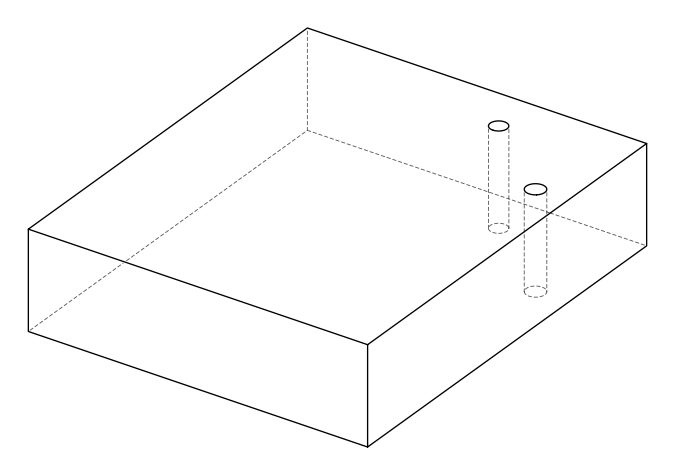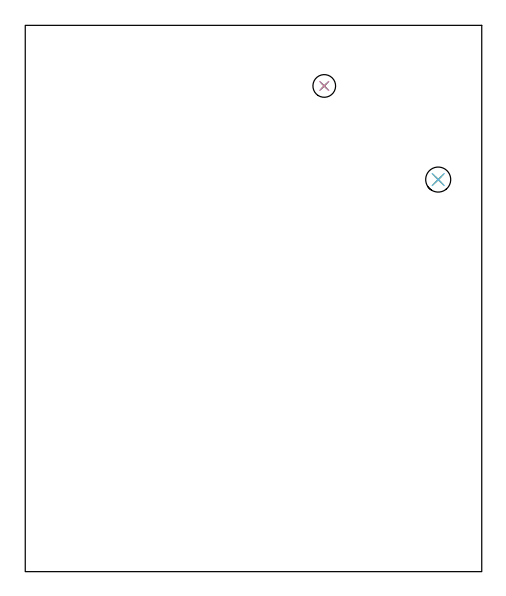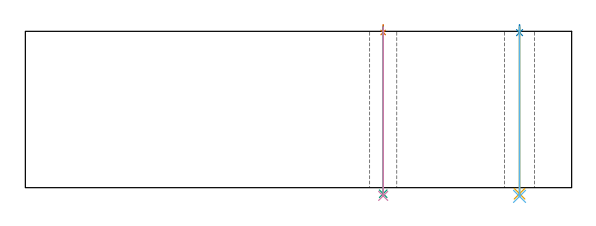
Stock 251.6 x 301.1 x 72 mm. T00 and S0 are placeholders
(PLAN: 6 operations, 4 tool changes, 1.3 min)
(1 SPOT_DRILL | STEP1HOLE | NXT0321_9005460120000 | 0.03 min | 1 mm3)
(2 SPOT_DRILL_1 | STEP1HOLE_1 | NXT0321_9005460120000 | 0.03 min | 3 mm3)
(3 DRILL_THROUGH_HOLE_INTO_CENTER | STEP1HOLE | NXT0301_042 | 0.31 min | 2833 mm3)
(4 DRILL_TO_ENLARGE_THROUGH_HOLE | STEP1HOLE | NXT0301_096 | 0.31 min | 5983 mm3)
(5 DRILL_THROUGH_HOLE_INTO_CENTER_1 | STEP1HOLE_1 | NXT0301_042 | 0.31 min | 2834 mm3)
(6 DRILL_TO_ENLARGE_THROUGH_HOLE_1 | STEP1HOLE_1 | NXT0301_103 | 0.31 min | 7915 mm3)
(TOOL NXT0321_9005460120000 | NC Spot Drill, 142deg, 12mm, Carbide, Uncoated | D12 PA142 FL30 Z2)
(TOOL NXT0301_042 | Carbide Drill 7.1mm [860.1-0710-057A1-MM 2214] | D7.1 PA140 FL85 Z2)
(TOOL NXT0301_096 | Carbide Drill 12.5mm [860.1-1250-063A1-MM 2214] | D12.5 PA140 FL77 Z2)
(TOOL NXT0301_103 | Carbide Drill 13.8mm [860.1-1380-062A1-MM 2214] | D13.8 PA140 FL77 Z2)
(OP 1 SPOT_DRILL)
G17 G21 G94 G90
T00 M6
G54
G17 G0 G90 X164.8 Y267.7 S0 M3
G43 Z82. H0
G94 G81 G98 Z71.462 F250. R75.
G80
M5
M2
(OP 2 SPOT_DRILL_1)
G17 G21 G94 G90
T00 M6
G54
G17 G0 G90 X227.6 Y216.1 S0 M3
G43 Z82. H0
G94 G81 G98 Z71.406 F250. R75.
G80
M5
M2
(OP 3 DRILL_THROUGH_HOLE_INTO_CENTER)
G17 G21 G94 G90
T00 M6
G54
G17 G0 G90 X164.8 Y267.7 S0 M3
G43 Z82. H1
G94 G73 G98 Z-2.792 F250. Q6.799 R74.
G80
M5
M2
(OP 4 DRILL_TO_ENLARGE_THROUGH_HOLE)
G17 G21 G94 G90
T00 M6
G54
G17 G0 G90 X164.8 Y267.7 S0 M3
G43 Z82. H1
G94 G73 G98 Z-3.775 F250. Q10.825 R74.
G80
M5
M2
(OP 5 DRILL_THROUGH_HOLE_INTO_CENTER_1)
G17 G21 G94 G90
T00 M6
G54
G17 G0 G90 X227.6 Y216.1 S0 M3
G43 Z82. H1
G94 G73 G98 Z-2.792 F250. Q6.799 R74.
G80
M5
M2
(OP 6 DRILL_TO_ENLARGE_THROUGH_HOLE_1)
G17 G21 G94 G90
T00 M6
G54
G17 G0 G90 X227.6 Y216.1 S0 M3
G43 Z82. H1
G94 G73 G98 Z-4.011 F250. Q12.669 R74.
G80
M5
M2
